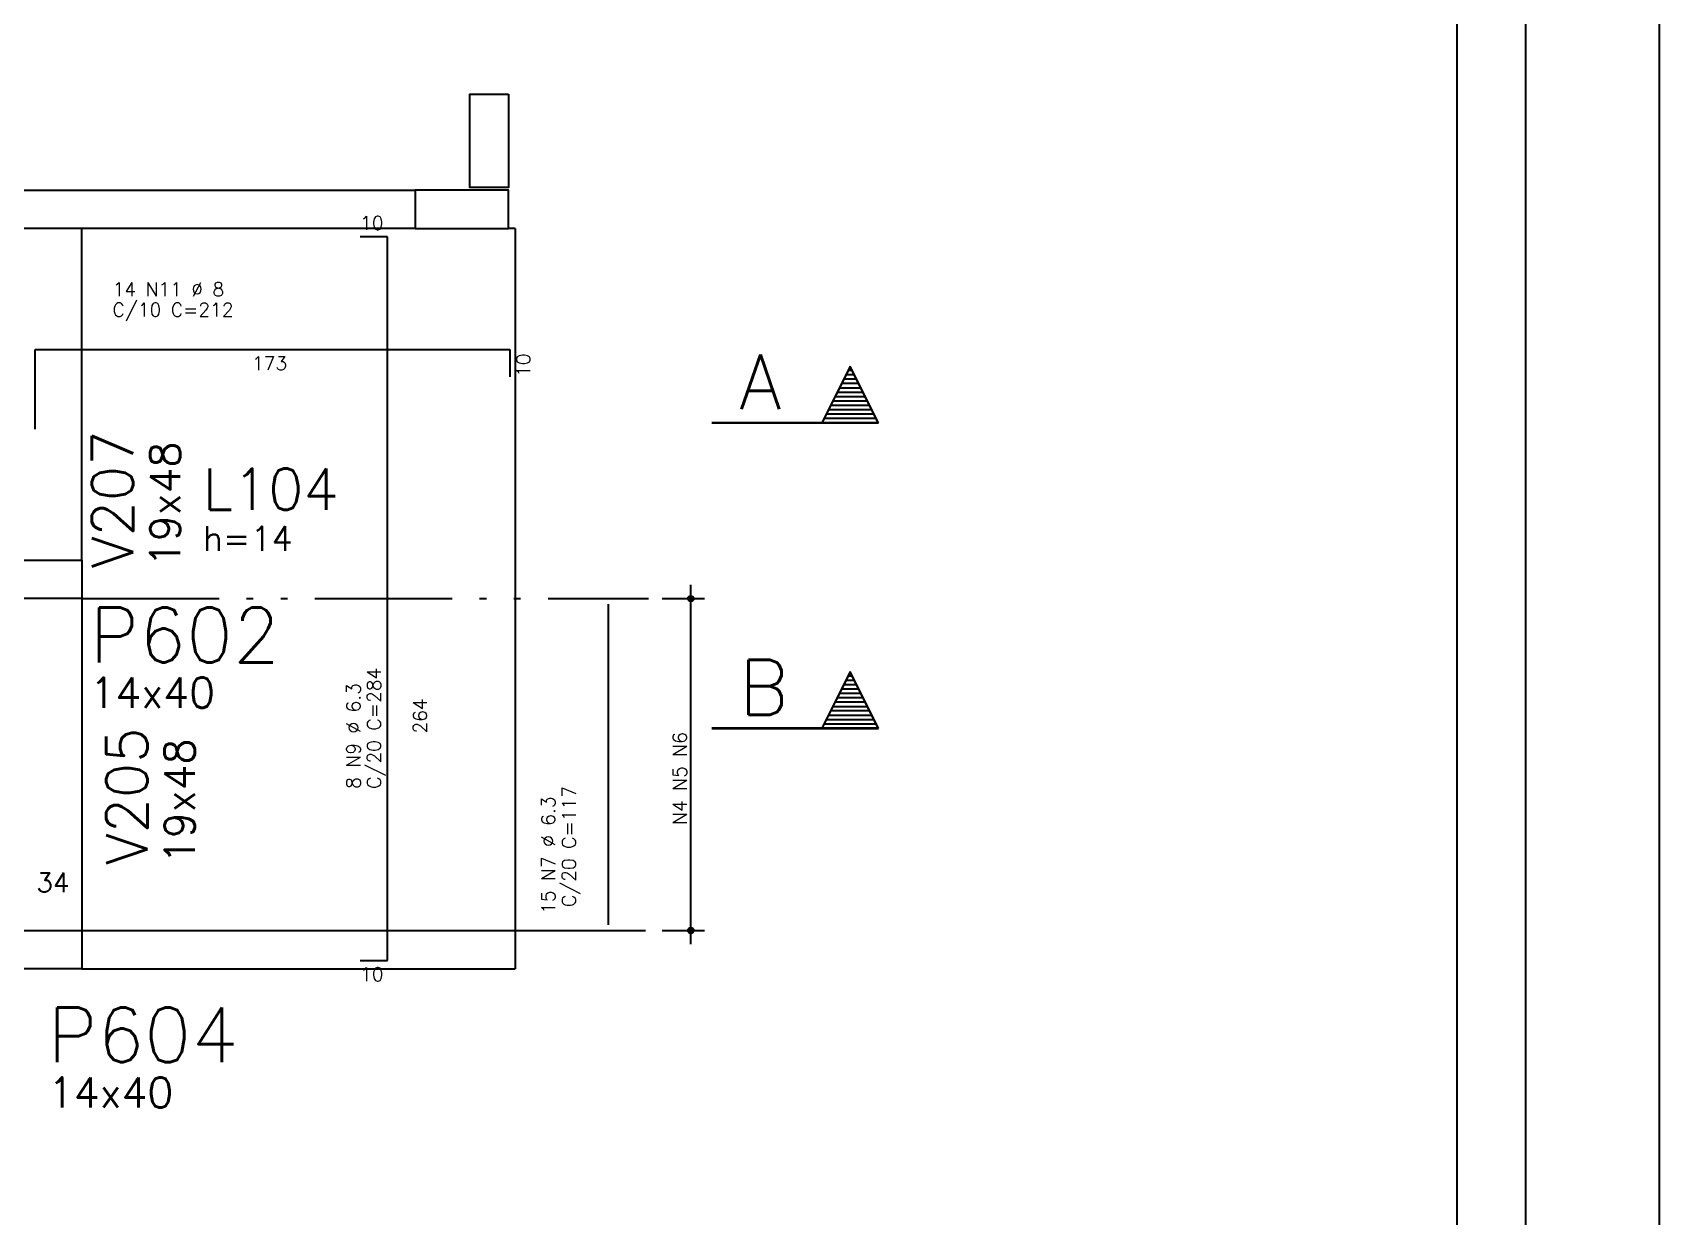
# Model space of a CAD drawing. Extents: x -3.9 to 84.1, y 0 to 62.5.
# Drawn here: x 60.36 to 84.1, y 19.76 to 37.03 of the extents above; entities that cross this region are included whole.
import ezdxf

# ---------------------------------------------------------------- set-up
doc = ezdxf.new("R2010")
doc.units = 0
doc.header["$MEASUREMENT"] = 0
doc.linetypes.add('ESTILO_TQS_0004', pattern=[3.3, 2, -0.4, 0.05, -0.4, 0.05, -0.4])
doc.linetypes.add('HIDDEN', pattern=[9.525, 6.35, -3.175])
doc.layers.get('Defpoints').update_dxf_attribs({"linetype": 'CONTINUOUS'})
for name, color, linetype in [('ARQ_FOLHA', 7, 'CONTINUOUS'), ('PENA_01', 1, 'CONTINUOUS'), ('PENA_02', 2, 'CONTINUOUS'), ('PENA_03', 3, 'CONTINUOUS'), ('PENA_04', 4, 'CONTINUOUS'), ('PENA_05', 5, 'CONTINUOUS')]:
    doc.layers.add(name, color=color, linetype=linetype)
doc.styles.get("Standard").update_dxf_attribs({"font": 'ROMANS.SHX'})

msp = doc.modelspace()

# ---------------------------------------------------------------- linework, layer by layer
at = {"layer": 'ARQ_FOLHA', "color": 1}
for points in [[(-1.95, 1.55), (82.15, 1.55), (82.15, 60.95), (-1.95, 60.95)], [(0.55, 2.55), (81.15, 2.55), (81.15, 59.95), (0.55, 59.95)]]:
    msp.add_lwpolyline(points, close=True, dxfattribs=at)
at = {"layer": 'Defpoints', "color": 8, "linetype": 'HIDDEN', "ltscale": 100}
msp.add_lwpolyline([(-3.9, 62.5), (-3.9, 0), (84.1, 0), (84.1, 62.5)], close=True, dxfattribs=at)
at = {"layer": 'PENA_01', "linetype": 'Continuous'}
for p, q in [((69.968, 23.732), (69.968, 28.972)), ((69.55, 28.772), (70.168, 28.772)), ((61.085, 23.932), (67.406, 23.932)), ((69.55, 23.932), (70.168, 23.932))]:
    msp.add_line(p, q, dxfattribs=at)
at = {"layer": 'PENA_01', "linetype": 'ESTILO_TQS_0004'}
for p, q in [((61.085, 28.772), (69.35, 28.772)), ((67.306, 23.932), (69.35, 23.932))]:
    msp.add_line(p, q, dxfattribs=at)
at = {"layer": 'PENA_02', "linetype": 'Continuous'}
msp.add_lwpolyline([(-1.95, 1.55), (82.15, 1.55), (82.15, 60.95), (-1.95, 60.95), (-1.95, 1.55)], dxfattribs=at)
for centre, radius in [((69.968, 28.772), 0.0416), ((69.968, 28.772), 0.0208), ((69.968, 23.932), 0.0416), ((69.968, 23.932), 0.0208)]:
    msp.add_circle(centre, radius, dxfattribs=at)
at = {"layer": 'PENA_03', "linetype": 'Continuous'}
for p, q in [((51.306, 34.732), (65.946, 34.732)), ((65.946, 34.732), (65.946, 34.17)), ((65.946, 34.172), (46.404, 34.172)), ((61.084, 29.332), (61.084, 34.172)), ((67.406, 34.172), (67.306, 34.172)), ((67.406, 34.172), (67.406, 23.372)), ((61.085, 28.772), (61.085, 23.932)), ((61.085, 23.372), (67.406, 23.372))]:
    msp.add_line(p, q, dxfattribs=at)
for points in [[(67.306, 36.132), (67.306, 34.772), (66.746, 34.772), (66.746, 36.132), (67.306, 36.132)], [(65.946, 34.172), (67.306, 34.172), (67.306, 34.732), (65.946, 34.732)], [(72.7, 31.338), (72.291, 32.156), (71.881, 31.338), (72.7, 31.338)], [(59.485, 29.332), (61.085, 29.332), (61.085, 28.772), (59.485, 28.772), (59.485, 29.332)], [(72.7, 26.881), (72.291, 27.699), (71.881, 26.881), (72.7, 26.881)], [(59.485, 23.932), (61.085, 23.932), (61.085, 23.372), (59.485, 23.372), (59.485, 23.932)]]:
    msp.add_lwpolyline(points, dxfattribs=at)
at = {"layer": 'PENA_04', "linetype": 'Continuous'}
for p, q in [((72.291, 32.164), (71.878, 31.338)), ((72.291, 32.156), (71.881, 31.338)), ((72.319, 32.1), (72.263, 32.1)), ((72.705, 31.335), (72.291, 32.164)), ((72.7, 31.338), (72.291, 32.156)), ((72.446, 31.845), (72.135, 31.845)), ((72.414, 31.909), (72.167, 31.909)), ((72.382, 31.973), (72.199, 31.973)), ((72.351, 32.037), (72.231, 32.037)), ((72.574, 31.59), (72.007, 31.59)), ((72.542, 31.654), (72.039, 31.654)), ((72.51, 31.718), (72.071, 31.718)), ((72.478, 31.781), (72.103, 31.781)), ((72.7, 31.338), (70.274, 31.338)), ((70.274, 31.335), (72.705, 31.335)), ((72.67, 31.398), (71.912, 31.398)), ((72.638, 31.462), (71.944, 31.462)), ((72.606, 31.526), (71.975, 31.526)), ((72.291, 27.707), (71.878, 26.881)), ((72.291, 27.699), (71.881, 26.881)), ((72.351, 27.579), (72.231, 27.579)), ((72.319, 27.643), (72.263, 27.643)), ((72.705, 26.877), (72.291, 27.707)), ((72.7, 26.881), (72.291, 27.699)), ((72.478, 27.324), (72.103, 27.324)), ((72.446, 27.388), (72.135, 27.388)), ((72.414, 27.452), (72.167, 27.452)), ((72.382, 27.515), (72.199, 27.515)), ((72.606, 27.069), (71.975, 27.069)), ((72.574, 27.133), (72.007, 27.133)), ((72.542, 27.196), (72.039, 27.196)), ((72.51, 27.26), (72.071, 27.26)), ((72.7, 26.881), (70.274, 26.881)), ((70.274, 26.877), (72.705, 26.877)), ((72.67, 26.941), (71.912, 26.941)), ((72.638, 27.005), (71.944, 27.005))]:
    msp.add_line(p, q, dxfattribs=at)
at = {"layer": 'PENA_05', "linetype": 'Continuous'}
for p, q in [((65.543, 34.052), (65.143, 34.052)), ((65.543, 23.492), (65.543, 34.052)), ((60.404, 31.246), (60.404, 32.406)), ((60.404, 32.406), (67.326, 32.406)), ((67.326, 32.406), (67.326, 32.006)), ((68.769, 24.013), (68.769, 28.692)), ((65.143, 23.492), (65.543, 23.492))]:
    msp.add_line(p, q, dxfattribs=at)

# ---------------------------------------------------------------- texts
at = {"layer": 'PENA_03', "linetype": 'Continuous'}
for s, height, p in [('10', 0.2, (65.143, 34.152)), ('14 N11 %%c 8', 0.2, (61.532, 33.186)), ('C/10 C=212', 0.2, (61.532, 32.886)), ('173', 0.2, (63.565, 32.106)), ('L104', 0.6, (62.849, 30.069)), ('h=14', 0.36, (62.849, 29.469)), ('P602', 0.8, (61.197, 27.841)), ('14x40', 0.44, (61.197, 27.181)), ('34', 0.28, (60.422, 24.49)), ('10', 0.2, (65.143, 23.192)), ('P604', 0.8, (60.589, 22.008)), ('14x40', 0.44, (60.589, 21.348))]:
    msp.add_text(s, height=height, dxfattribs=at).set_placement(p)
for s, height, p in [('10', 0.2, (67.626, 32.006)), ('V207', 0.6, (61.831, 29.217)), ('19x48', 0.44, (62.52, 29.233)), ('C/20 C=284', 0.2, (65.447, 25.998)), ('8 N9 %%c 6.3', 0.2, (65.147, 25.998)), ('264', 0.2, (66.118, 26.803)), ('V205', 0.6, (62.041, 24.885)), ('19x48', 0.44, (62.73, 24.901)), ('N4 N5 N6', 0.2, (69.908, 25.472)), ('C/20 C=117', 0.2, (68.289, 24.273)), ('15 N7 %%c 6.3', 0.2, (67.989, 24.173))]:
    msp.add_text(s, height=height, rotation=90, dxfattribs=at).set_placement(p)
at = {"layer": 'PENA_04', "linetype": 'Continuous'}
for s, p in [('A', (70.674, 31.535)), ('B', (70.674, 27.077))]:
    msp.add_text(s, height=0.8, dxfattribs=at).set_placement(p)

doc.saveas('drawing.dxf')
